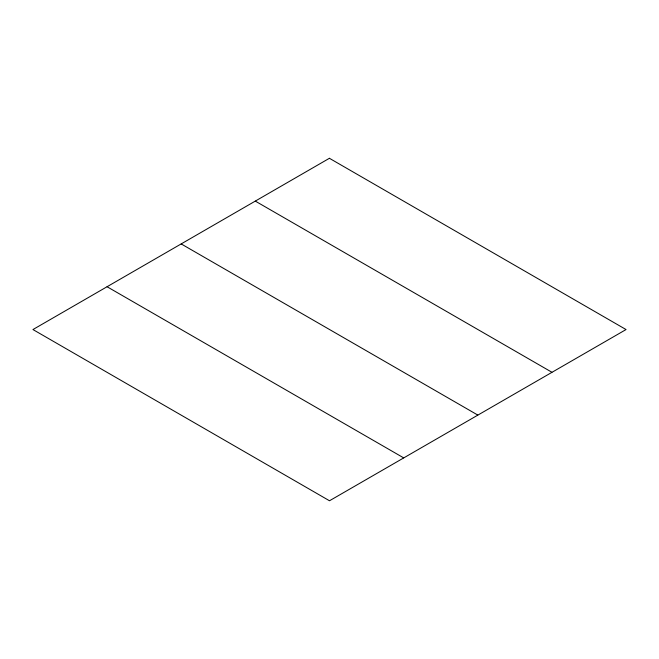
<?xml version="1.0" encoding="UTF-8"?>
<svg xmlns="http://www.w3.org/2000/svg" width="659" height="659" viewBox="0 0 659 659"><rect width="100%" height="100%" fill="white"/><g stroke="black" fill="none" stroke-linecap="round" stroke-linejoin="round"><path stroke-width="0.99" d="M329.5 158.234L32.95 329.549L329.5 500.766L626.05 329.549L329.5 158.341M551.913 372.253L255.362 201.143M477.775 415.055L181.225 243.945M403.637 457.857L107.087 286.747"/></g></svg>
